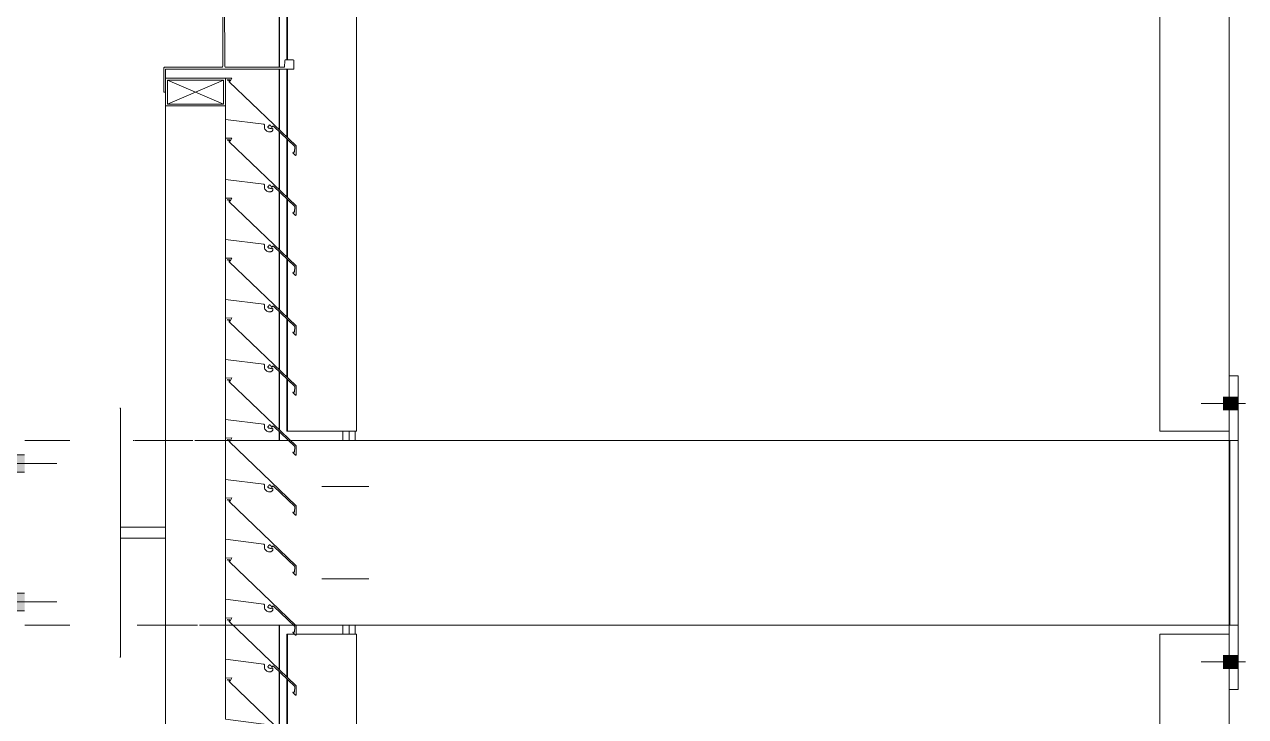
# Model space of a CAD drawing. Header units: millimetres. Extents: x -220592 to 404889, y -217665 to 38245.
# Drawn here: x 36600 to 37923, y -36871 to -36121 of the extents above; entities that cross this region are included whole.
import ezdxf

# ---------------------------------------------------------------- set-up
doc = ezdxf.new("R2010")
doc.units = ezdxf.units.MM
doc.linetypes.add('XKITLINE00', pattern=[0])
doc.linetypes.add('XKITLINE02', pattern=[4, 2, -2])
doc.layers.get('Defpoints').update_dxf_attribs({"color": 255})
doc.layers.add('000 - 0_HIDE_OBJ_FRAMING_DEF_SUB_1', color=1, linetype='Continuous')
doc.layers.add('Bolt', color=7, linetype='Continuous', lineweight=0)
doc.layers.add('Part', color=2, linetype='Continuous', lineweight=0)

# ---------------------------------------------------------------- blocks, each defined once
blk = doc.blocks.new('*A14399')
at = {"layer": 'Part', "linetype": 'XKITLINE00', "lineweight": 0}
for p, q in [((-81.668236, 149.806123), (-81.668243, 149.360453)), ((-81.60055, 149.808745), (-81.668236, 149.806123)), ((-81.648356, 149.784428), (-81.64632, 149.791001)), ((-81.63134, 149.787332), (-81.648356, 149.784428)), ((-81.64632, 149.791001), (-81.621337, 149.787861)), ((-81.628443, 149.768789), (-81.63134, 149.787332)), ((-81.621337, 149.787861), (-81.621208, 149.77567)), ((-81.616085, 149.775258), (-81.60055, 149.808745)), ((-80.903321, 149.072543), (-81.628443, 149.768789)), ((-81.621208, 149.77567), (-81.616085, 149.775258)), ((-81.668243, 149.360453), (-81.254237, 149.307423)), ((-81.254237, 149.307423), (-81.249162, 149.305233)), ((-81.249162, 149.305233), (-81.246025, 149.300681)), ((-81.245786, 149.295159), (-81.247272, 149.285025)), ((-81.247272, 149.285025), (-81.246897, 149.274789)), ((-81.246897, 149.274789), (-81.244674, 149.26479)), ((-81.246025, 149.300681), (-81.245786, 149.295159)), ((-81.244674, 149.26479), (-81.240676, 149.25536)), ((-81.209279, 149.283625), (-81.201573, 149.284731)), ((-81.20871, 149.277141), (-81.209279, 149.283625)), ((-81.205908, 149.271267), (-81.20871, 149.277141)), ((-81.201226, 149.266745), (-81.205908, 149.271267)), ((-81.202743, 149.291791), (-81.195578, 149.292735)), ((-81.201573, 149.284731), (-81.202743, 149.291791)), ((-81.195258, 149.264147), (-81.201226, 149.266745)), ((-81.195578, 149.292735), (-81.193256, 149.300125)), ((-81.188758, 149.263803), (-81.195258, 149.264147)), ((-81.193256, 149.300125), (-81.186584, 149.299703)), ((-81.18284, 149.264708), (-81.188758, 149.263803)), ((-81.186584, 149.299703), (-81.180508, 149.296913)), ((-81.178029, 149.262301), (-81.18284, 149.264708)), ((-81.180508, 149.296913), (-81.175841, 149.292126)), ((-81.175999, 149.25732), (-81.178029, 149.262301)), ((-81.173057, 149.262792), (-81.175999, 149.25732)), ((-81.175841, 149.292126), (-81.172727, 149.284553)), ((-81.1679, 149.26601), (-81.173057, 149.262792)), ((-81.172727, 149.284553), (-81.168544, 149.280396)), ((-81.168544, 149.280396), (-81.16265, 149.28019)), ((-81.161823, 149.265998), (-81.1679, 149.26601)), ((-81.16265, 149.28019), (-81.158186, 149.284044)), ((-81.156679, 149.262761), (-81.161823, 149.265998)), ((-81.158186, 149.284044), (-81.154531, 149.288671)), ((-81.154039, 149.257287), (-81.156679, 149.262761)), ((-81.154535, 149.249517), (-81.154039, 149.257287)), ((-81.154531, 149.288671), (-81.149372, 149.287579)), ((-81.149372, 149.287579), (-80.918356, 149.066176)), ((-81.240676, 149.25536), (-81.235036, 149.24681)), ((-81.235036, 149.24681), (-81.22794, 149.239423)), ((-81.22794, 149.239423), (-81.219624, 149.233445)), ((-81.219624, 149.233445), (-81.210361, 149.229072)), ((-81.210361, 149.229072), (-81.20046, 149.226449)), ((-81.20046, 149.226449), (-81.190247, 149.225664)), ((-81.190247, 149.225664), (-81.183448, 149.225762)), ((-81.183448, 149.225762), (-81.17772, 149.226398)), ((-81.17772, 149.226398), (-81.172219, 149.228117)), ((-81.172219, 149.228117), (-81.167149, 149.230857)), ((-81.167149, 149.230857), (-81.162695, 149.234515)), ((-81.162695, 149.234515), (-81.159024, 149.238958)), ((-81.159024, 149.238958), (-81.15627, 149.244021)), ((-81.15627, 149.244021), (-81.154535, 149.249517)), ((-80.936119, 149.004733), (-80.937204, 148.999812)), ((-80.937204, 148.999812), (-80.908555, 148.970923)), ((-80.918699, 149.00483), (-80.936119, 149.004733)), ((-80.918356, 149.066176), (-80.918699, 149.00483)), ((-80.903874, 148.973392), (-80.903321, 149.072543)), ((-80.908555, 148.970923), (-80.903874, 148.973392))]:
    blk.add_line(p, q, dxfattribs=at)
blk = doc.blocks.new('*A14401')
at = {"layer": 'Part', "linetype": 'XKITLINE00', "lineweight": 0}
for p, q in [((-82.318045, 139.556249), (-82.318045, 152.756135)), ((-81.668045, 152.406131), (-81.668045, 152.610427)), ((-81.668045, 151.756131), (-81.668045, 151.960427)), ((-81.668045, 151.106131), (-81.668045, 151.310427)), ((-81.668045, 150.456131), (-81.668045, 150.660427)), ((-81.668045, 149.806131), (-81.668045, 150.010427)), ((-81.668045, 149.156131), (-81.668045, 149.360427)), ((-81.668045, 148.506131), (-81.668045, 148.710427)), ((-81.668045, 147.856131), (-81.668045, 148.060427)), ((-81.668045, 147.206131), (-81.668045, 147.410427)), ((-81.668045, 146.556131), (-81.668045, 146.760427))]:
    blk.add_line(p, q, dxfattribs=at)
blk = doc.blocks.new('*A14402')
at = {"layer": 'Part', "linetype": 'XKITLINE00', "lineweight": 0}
for p, q in [((-80.247799, 149.232111), (-80.247799, 162.032111)), ((-81.087973, 153.176245), (-81.087973, 154.136174)), ((-81.081868, 153.176246), (-81.081868, 154.136182)), ((-81.002505, 153.256123), (-81.002505, 154.056848)), ((-80.9964, 153.256069), (-80.9964, 154.056794)), ((-81.087973, 152.499842), (-81.087973, 153.156245)), ((-81.081868, 152.49398), (-81.081868, 153.156246)), ((-81.002505, 152.417777), (-81.002505, 153.15626)), ((-80.9964, 152.411916), (-80.9964, 153.156261)), ((-81.087973, 151.849842), (-81.087973, 152.478735)), ((-81.081868, 151.84398), (-81.081868, 152.472884)), ((-81.002505, 151.767777), (-81.002505, 152.396823)), ((-80.9964, 151.761916), (-80.9964, 152.390973)), ((-81.087973, 151.199842), (-81.087973, 151.828735)), ((-81.081868, 151.19398), (-81.081868, 151.822884)), ((-81.002505, 151.117777), (-81.002505, 151.746823)), ((-80.9964, 151.111916), (-80.9964, 151.740973)), ((-81.087973, 150.549842), (-81.087973, 151.178735)), ((-81.081868, 150.54398), (-81.081868, 151.172884)), ((-81.002505, 150.467777), (-81.002505, 151.096823)), ((-80.9964, 150.461916), (-80.9964, 151.090973)), ((-81.087973, 149.899842), (-81.087973, 150.528735)), ((-81.081868, 149.89398), (-81.081868, 150.522884)), ((-81.002505, 149.817777), (-81.002505, 150.446823)), ((-80.9964, 149.811916), (-80.9964, 150.440973)), ((-81.087973, 149.249842), (-81.087973, 149.878735)), ((-81.081868, 149.24398), (-81.081868, 149.872884)), ((-81.002505, 149.232111), (-81.002505, 149.796823)), ((-80.9964, 149.232111), (-80.9964, 149.790973)), ((-81.087973, 149.132111), (-81.087973, 149.228735)), ((-81.081868, 149.132111), (-81.081868, 149.222884)), ((-81.002505, 149.232111), (-80.9964, 149.232111)), ((-80.9964, 149.232111), (-80.247799, 149.232111)), ((-80.398146, 149.132111), (-80.398146, 149.232111)), ((-80.32794, 149.132111), (-80.32794, 149.232111)), ((-80.263061, 149.132111), (-80.263061, 149.232111))]:
    blk.add_line(p, q, dxfattribs=at)
blk = doc.blocks.new('*A14403')
at = {"layer": 'Part', "linetype": 'XKITLINE00', "lineweight": 0}
for p, q in [((-82.807633, 149.482071), (-82.813213, 149.482071)), ((-82.807633, 146.782071), (-82.807633, 149.482071)), ((-82.813213, 146.782071), (-82.807633, 146.782071))]:
    blk.add_line(p, q, dxfattribs=at)
blk = doc.blocks.new('*A14467')
at = {"layer": 'Part', "linetype": 'XKITLINE00', "lineweight": 0}
for p, q in [((-81.668236, 146.556123), (-81.668243, 146.110453)), ((-81.60055, 146.558745), (-81.668236, 146.556123)), ((-81.648356, 146.534428), (-81.64632, 146.541001)), ((-81.63134, 146.537332), (-81.648356, 146.534428)), ((-81.64632, 146.541001), (-81.621337, 146.537861)), ((-81.628443, 146.518789), (-81.63134, 146.537332)), ((-80.903321, 145.822543), (-81.628443, 146.518789)), ((-81.621337, 146.537861), (-81.621208, 146.52567)), ((-81.621208, 146.52567), (-81.616085, 146.525258)), ((-81.616085, 146.525258), (-81.60055, 146.558745)), ((-81.668243, 146.110453), (-81.254237, 146.057423)), ((-81.254237, 146.057423), (-81.249162, 146.055233)), ((-81.249162, 146.055233), (-81.246025, 146.050681)), ((-81.245786, 146.045159), (-81.247272, 146.035025)), ((-81.247272, 146.035025), (-81.246897, 146.024789)), ((-81.246897, 146.024789), (-81.244674, 146.01479)), ((-81.246025, 146.050681), (-81.245786, 146.045159)), ((-81.244674, 146.01479), (-81.240676, 146.00536)), ((-81.240676, 146.00536), (-81.235036, 145.99681)), ((-81.235036, 145.99681), (-81.22794, 145.989423)), ((-81.22794, 145.989423), (-81.219624, 145.983445)), ((-81.219624, 145.983445), (-81.210361, 145.979072)), ((-81.210361, 145.979072), (-81.20046, 145.976449)), ((-81.209279, 146.033625), (-81.201573, 146.034731)), ((-81.20871, 146.027141), (-81.209279, 146.033625)), ((-81.205908, 146.021267), (-81.20871, 146.027141)), ((-81.201226, 146.016745), (-81.205908, 146.021267)), ((-81.202743, 146.041791), (-81.195578, 146.042735)), ((-81.201573, 146.034731), (-81.202743, 146.041791)), ((-81.195258, 146.014147), (-81.201226, 146.016745)), ((-81.20046, 145.976449), (-81.190247, 145.975664)), ((-81.195578, 146.042735), (-81.193256, 146.050125)), ((-81.188758, 146.013803), (-81.195258, 146.014147)), ((-81.193256, 146.050125), (-81.186584, 146.049703)), ((-81.190247, 145.975664), (-81.183448, 145.975762)), ((-81.18284, 146.014708), (-81.188758, 146.013803)), ((-81.186584, 146.049703), (-81.180508, 146.046913)), ((-81.183448, 145.975762), (-81.17772, 145.976398)), ((-81.178029, 146.012301), (-81.18284, 146.014708)), ((-81.180508, 146.046913), (-81.175841, 146.042126)), ((-81.175999, 146.00732), (-81.178029, 146.012301)), ((-81.17772, 145.976398), (-81.172219, 145.978117)), ((-81.173057, 146.012792), (-81.175999, 146.00732)), ((-81.175841, 146.042126), (-81.172727, 146.034553)), ((-81.1679, 146.01601), (-81.173057, 146.012792)), ((-81.172727, 146.034553), (-81.168544, 146.030396)), ((-81.172219, 145.978117), (-81.167149, 145.980857)), ((-81.168544, 146.030396), (-81.16265, 146.03019)), ((-81.161823, 146.015998), (-81.1679, 146.01601)), ((-81.167149, 145.980857), (-81.162695, 145.984515)), ((-81.162695, 145.984515), (-81.159024, 145.988958)), ((-81.16265, 146.03019), (-81.158186, 146.034044)), ((-81.156679, 146.012761), (-81.161823, 146.015998)), ((-81.159024, 145.988958), (-81.15627, 145.994021)), ((-81.158186, 146.034044), (-81.154531, 146.038671)), ((-81.154039, 146.007287), (-81.156679, 146.012761)), ((-81.15627, 145.994021), (-81.154535, 145.999517)), ((-81.154535, 145.999517), (-81.154039, 146.007287)), ((-81.154531, 146.038671), (-81.149372, 146.037579)), ((-81.149372, 146.037579), (-80.918356, 145.816176)), ((-80.903874, 145.723392), (-80.903321, 145.822543)), ((-80.936119, 145.754733), (-80.937204, 145.749812)), ((-80.937204, 145.749812), (-80.908555, 145.720923)), ((-80.918699, 145.75483), (-80.936119, 145.754733)), ((-80.918356, 145.816176), (-80.918699, 145.75483)), ((-80.908555, 145.720923), (-80.903874, 145.723392))]:
    blk.add_line(p, q, dxfattribs=at)
blk = doc.blocks.new('*A14468')
at = {"layer": 'Part', "linetype": 'XKITLINE00', "lineweight": 0}
for p, q in [((-81.668236, 147.206123), (-81.668243, 146.760453)), ((-81.60055, 147.208745), (-81.668236, 147.206123)), ((-81.648356, 147.184428), (-81.64632, 147.191001)), ((-81.63134, 147.187332), (-81.648356, 147.184428)), ((-81.64632, 147.191001), (-81.621337, 147.187861)), ((-81.628443, 147.168789), (-81.63134, 147.187332)), ((-80.903321, 146.472543), (-81.628443, 147.168789)), ((-81.621337, 147.187861), (-81.621208, 147.17567)), ((-81.621208, 147.17567), (-81.616085, 147.175258)), ((-81.616085, 147.175258), (-81.60055, 147.208745)), ((-81.668243, 146.760453), (-81.254237, 146.707423)), ((-81.254237, 146.707423), (-81.249162, 146.705233)), ((-81.249162, 146.705233), (-81.246025, 146.700681)), ((-81.245786, 146.695159), (-81.247272, 146.685025)), ((-81.247272, 146.685025), (-81.246897, 146.674789)), ((-81.246897, 146.674789), (-81.244674, 146.66479)), ((-81.246025, 146.700681), (-81.245786, 146.695159)), ((-81.244674, 146.66479), (-81.240676, 146.65536)), ((-81.240676, 146.65536), (-81.235036, 146.64681)), ((-81.235036, 146.64681), (-81.22794, 146.639423)), ((-81.22794, 146.639423), (-81.219624, 146.633445)), ((-81.219624, 146.633445), (-81.210361, 146.629072)), ((-81.210361, 146.629072), (-81.20046, 146.626449)), ((-81.209279, 146.683625), (-81.201573, 146.684731)), ((-81.20871, 146.677141), (-81.209279, 146.683625)), ((-81.205908, 146.671267), (-81.20871, 146.677141)), ((-81.201226, 146.666745), (-81.205908, 146.671267)), ((-81.202743, 146.691791), (-81.195578, 146.692735)), ((-81.201573, 146.684731), (-81.202743, 146.691791)), ((-81.195258, 146.664147), (-81.201226, 146.666745)), ((-81.20046, 146.626449), (-81.190247, 146.625664)), ((-81.195578, 146.692735), (-81.193256, 146.700125)), ((-81.188758, 146.663803), (-81.195258, 146.664147)), ((-81.193256, 146.700125), (-81.186584, 146.699703)), ((-81.190247, 146.625664), (-81.183448, 146.625762)), ((-81.18284, 146.664708), (-81.188758, 146.663803)), ((-81.186584, 146.699703), (-81.180508, 146.696913)), ((-81.183448, 146.625762), (-81.17772, 146.626398)), ((-81.178029, 146.662301), (-81.18284, 146.664708)), ((-81.180508, 146.696913), (-81.175841, 146.692126)), ((-81.175999, 146.65732), (-81.178029, 146.662301)), ((-81.17772, 146.626398), (-81.172219, 146.628117)), ((-81.173057, 146.662792), (-81.175999, 146.65732)), ((-81.175841, 146.692126), (-81.172727, 146.684553)), ((-81.1679, 146.66601), (-81.173057, 146.662792)), ((-81.172727, 146.684553), (-81.168544, 146.680396)), ((-81.172219, 146.628117), (-81.167149, 146.630857)), ((-81.168544, 146.680396), (-81.16265, 146.68019)), ((-81.161823, 146.665998), (-81.1679, 146.66601)), ((-81.167149, 146.630857), (-81.162695, 146.634515)), ((-81.162695, 146.634515), (-81.159024, 146.638958)), ((-81.16265, 146.68019), (-81.158186, 146.684044)), ((-81.156679, 146.662761), (-81.161823, 146.665998)), ((-81.159024, 146.638958), (-81.15627, 146.644021)), ((-81.158186, 146.684044), (-81.154531, 146.688671)), ((-81.154039, 146.657287), (-81.156679, 146.662761)), ((-81.15627, 146.644021), (-81.154535, 146.649517)), ((-81.154535, 146.649517), (-81.154039, 146.657287)), ((-81.154531, 146.688671), (-81.149372, 146.687579)), ((-81.149372, 146.687579), (-80.918356, 146.466176)), ((-80.936119, 146.404733), (-80.937204, 146.399812)), ((-80.937204, 146.399812), (-80.908555, 146.370923)), ((-80.918699, 146.40483), (-80.936119, 146.404733)), ((-80.918356, 146.466176), (-80.918699, 146.40483)), ((-80.908555, 146.370923), (-80.903874, 146.373392)), ((-80.903874, 146.373392), (-80.903321, 146.472543))]:
    blk.add_line(p, q, dxfattribs=at)
blk = doc.blocks.new('*A14469')
at = {"layer": 'Part', "linetype": 'XKITLINE00', "lineweight": 0}
for p, q in [((-81.668236, 147.856123), (-81.668243, 147.410453)), ((-81.60055, 147.858745), (-81.668236, 147.856123)), ((-81.648356, 147.834428), (-81.64632, 147.841001)), ((-81.63134, 147.837332), (-81.648356, 147.834428)), ((-81.64632, 147.841001), (-81.621337, 147.837861)), ((-81.628443, 147.818789), (-81.63134, 147.837332)), ((-80.903321, 147.122543), (-81.628443, 147.818789)), ((-81.621337, 147.837861), (-81.621208, 147.82567)), ((-81.621208, 147.82567), (-81.616085, 147.825258)), ((-81.616085, 147.825258), (-81.60055, 147.858745)), ((-81.668243, 147.410453), (-81.254237, 147.357423)), ((-81.254237, 147.357423), (-81.249162, 147.355233)), ((-81.249162, 147.355233), (-81.246025, 147.350681)), ((-81.245786, 147.345159), (-81.247272, 147.335025)), ((-81.247272, 147.335025), (-81.246897, 147.324789)), ((-81.246897, 147.324789), (-81.244674, 147.31479)), ((-81.246025, 147.350681), (-81.245786, 147.345159)), ((-81.244674, 147.31479), (-81.240676, 147.30536)), ((-81.240676, 147.30536), (-81.235036, 147.29681)), ((-81.235036, 147.29681), (-81.22794, 147.289423)), ((-81.22794, 147.289423), (-81.219624, 147.283445)), ((-81.219624, 147.283445), (-81.210361, 147.279072)), ((-81.210361, 147.279072), (-81.20046, 147.276449)), ((-81.209279, 147.333625), (-81.201573, 147.334731)), ((-81.20871, 147.327141), (-81.209279, 147.333625)), ((-81.205908, 147.321267), (-81.20871, 147.327141)), ((-81.201226, 147.316745), (-81.205908, 147.321267)), ((-81.202743, 147.341791), (-81.195578, 147.342735)), ((-81.201573, 147.334731), (-81.202743, 147.341791)), ((-81.195258, 147.314147), (-81.201226, 147.316745)), ((-81.20046, 147.276449), (-81.190247, 147.275664)), ((-81.195578, 147.342735), (-81.193256, 147.350125)), ((-81.188758, 147.313803), (-81.195258, 147.314147)), ((-81.193256, 147.350125), (-81.186584, 147.349703)), ((-81.190247, 147.275664), (-81.183448, 147.275762)), ((-81.18284, 147.314708), (-81.188758, 147.313803)), ((-81.186584, 147.349703), (-81.180508, 147.346913)), ((-81.183448, 147.275762), (-81.17772, 147.276398)), ((-81.178029, 147.312301), (-81.18284, 147.314708)), ((-81.180508, 147.346913), (-81.175841, 147.342126)), ((-81.175999, 147.30732), (-81.178029, 147.312301)), ((-81.17772, 147.276398), (-81.172219, 147.278117)), ((-81.173057, 147.312792), (-81.175999, 147.30732)), ((-81.175841, 147.342126), (-81.172727, 147.334553)), ((-81.1679, 147.31601), (-81.173057, 147.312792)), ((-81.172727, 147.334553), (-81.168544, 147.330396)), ((-81.172219, 147.278117), (-81.167149, 147.280857)), ((-81.168544, 147.330396), (-81.16265, 147.33019)), ((-81.161823, 147.315998), (-81.1679, 147.31601)), ((-81.167149, 147.280857), (-81.162695, 147.284515)), ((-81.162695, 147.284515), (-81.159024, 147.288958)), ((-81.16265, 147.33019), (-81.158186, 147.334044)), ((-81.156679, 147.312761), (-81.161823, 147.315998)), ((-81.159024, 147.288958), (-81.15627, 147.294021)), ((-81.158186, 147.334044), (-81.154531, 147.338671)), ((-81.154039, 147.307287), (-81.156679, 147.312761)), ((-81.15627, 147.294021), (-81.154535, 147.299517)), ((-81.154535, 147.299517), (-81.154039, 147.307287)), ((-81.154531, 147.338671), (-81.149372, 147.337579)), ((-81.149372, 147.337579), (-80.918356, 147.116176)), ((-80.936119, 147.054733), (-80.937204, 147.049812)), ((-80.937204, 147.049812), (-80.908555, 147.020923)), ((-80.918699, 147.05483), (-80.936119, 147.054733)), ((-80.918356, 147.116176), (-80.918699, 147.05483)), ((-80.908555, 147.020923), (-80.903874, 147.023392)), ((-80.903874, 147.023392), (-80.903321, 147.122543))]:
    blk.add_line(p, q, dxfattribs=at)
blk = doc.blocks.new('*A14470')
at = {"layer": 'Part', "linetype": 'XKITLINE00', "lineweight": 0}
for p, q in [((-81.668236, 148.506123), (-81.668243, 148.060453)), ((-81.60055, 148.508745), (-81.668236, 148.506123)), ((-81.648356, 148.484428), (-81.64632, 148.491001)), ((-81.63134, 148.487332), (-81.648356, 148.484428)), ((-81.64632, 148.491001), (-81.621337, 148.487861)), ((-81.628443, 148.468789), (-81.63134, 148.487332)), ((-80.903321, 147.772543), (-81.628443, 148.468789)), ((-81.621337, 148.487861), (-81.621208, 148.47567)), ((-81.621208, 148.47567), (-81.616085, 148.475258)), ((-81.616085, 148.475258), (-81.60055, 148.508745)), ((-81.668243, 148.060453), (-81.254237, 148.007423)), ((-81.254237, 148.007423), (-81.249162, 148.005233)), ((-81.249162, 148.005233), (-81.246025, 148.000681)), ((-81.245786, 147.995159), (-81.247272, 147.985025)), ((-81.247272, 147.985025), (-81.246897, 147.974789)), ((-81.246897, 147.974789), (-81.244674, 147.96479)), ((-81.246025, 148.000681), (-81.245786, 147.995159)), ((-81.244674, 147.96479), (-81.240676, 147.95536)), ((-81.240676, 147.95536), (-81.235036, 147.94681)), ((-81.235036, 147.94681), (-81.22794, 147.939423)), ((-81.22794, 147.939423), (-81.219624, 147.933445)), ((-81.209279, 147.983625), (-81.201573, 147.984731)), ((-81.20871, 147.977141), (-81.209279, 147.983625)), ((-81.205908, 147.971267), (-81.20871, 147.977141)), ((-81.201226, 147.966745), (-81.205908, 147.971267)), ((-81.202743, 147.991791), (-81.195578, 147.992735)), ((-81.201573, 147.984731), (-81.202743, 147.991791)), ((-81.195258, 147.964147), (-81.201226, 147.966745)), ((-81.195578, 147.992735), (-81.193256, 148.000125)), ((-81.188758, 147.963803), (-81.195258, 147.964147)), ((-81.193256, 148.000125), (-81.186584, 147.999703)), ((-81.18284, 147.964708), (-81.188758, 147.963803)), ((-81.186584, 147.999703), (-81.180508, 147.996913)), ((-81.178029, 147.962301), (-81.18284, 147.964708)), ((-81.180508, 147.996913), (-81.175841, 147.992126)), ((-81.175999, 147.95732), (-81.178029, 147.962301)), ((-81.173057, 147.962792), (-81.175999, 147.95732)), ((-81.175841, 147.992126), (-81.172727, 147.984553)), ((-81.1679, 147.96601), (-81.173057, 147.962792)), ((-81.172727, 147.984553), (-81.168544, 147.980396)), ((-81.168544, 147.980396), (-81.16265, 147.98019)), ((-81.161823, 147.965998), (-81.1679, 147.96601)), ((-81.167149, 147.930857), (-81.162695, 147.934515)), ((-81.162695, 147.934515), (-81.159024, 147.938958)), ((-81.16265, 147.98019), (-81.158186, 147.984044)), ((-81.156679, 147.962761), (-81.161823, 147.965998)), ((-81.159024, 147.938958), (-81.15627, 147.944021)), ((-81.158186, 147.984044), (-81.154531, 147.988671)), ((-81.154039, 147.957287), (-81.156679, 147.962761)), ((-81.15627, 147.944021), (-81.154535, 147.949517)), ((-81.154535, 147.949517), (-81.154039, 147.957287)), ((-81.154531, 147.988671), (-81.149372, 147.987579)), ((-81.149372, 147.987579), (-80.918356, 147.766176)), ((-81.219624, 147.933445), (-81.210361, 147.929072)), ((-81.210361, 147.929072), (-81.20046, 147.926449)), ((-81.20046, 147.926449), (-81.190247, 147.925664)), ((-81.190247, 147.925664), (-81.183448, 147.925762)), ((-81.183448, 147.925762), (-81.17772, 147.926398)), ((-81.17772, 147.926398), (-81.172219, 147.928117)), ((-81.172219, 147.928117), (-81.167149, 147.930857)), ((-80.936119, 147.704733), (-80.937204, 147.699812)), ((-80.937204, 147.699812), (-80.908555, 147.670923)), ((-80.918699, 147.70483), (-80.936119, 147.704733)), ((-80.918356, 147.766176), (-80.918699, 147.70483)), ((-80.908555, 147.670923), (-80.903874, 147.673392)), ((-80.903874, 147.673392), (-80.903321, 147.772543))]:
    blk.add_line(p, q, dxfattribs=at)
blk = doc.blocks.new('*A14471')
at = {"layer": 'Part', "linetype": 'XKITLINE00', "lineweight": 0}
for p, q in [((-81.668236, 149.156123), (-81.668243, 148.710453)), ((-81.60055, 149.158745), (-81.668236, 149.156123)), ((-81.648356, 149.134428), (-81.64632, 149.141001)), ((-81.63134, 149.137332), (-81.648356, 149.134428)), ((-81.64632, 149.141001), (-81.621337, 149.137861)), ((-81.628443, 149.118789), (-81.63134, 149.137332)), ((-81.621337, 149.137861), (-81.621208, 149.12567)), ((-81.621208, 149.12567), (-81.616085, 149.125258)), ((-81.616085, 149.125258), (-81.60055, 149.158745)), ((-80.903321, 148.422543), (-81.628443, 149.118789)), ((-81.668243, 148.710453), (-81.254237, 148.657423)), ((-81.254237, 148.657423), (-81.249162, 148.655233)), ((-81.249162, 148.655233), (-81.246025, 148.650681)), ((-81.245786, 148.645159), (-81.247272, 148.635025)), ((-81.247272, 148.635025), (-81.246897, 148.624789)), ((-81.246897, 148.624789), (-81.244674, 148.61479)), ((-81.246025, 148.650681), (-81.245786, 148.645159)), ((-81.244674, 148.61479), (-81.240676, 148.60536)), ((-81.240676, 148.60536), (-81.235036, 148.59681)), ((-81.235036, 148.59681), (-81.22794, 148.589423)), ((-81.209279, 148.633625), (-81.201573, 148.634731)), ((-81.20871, 148.627141), (-81.209279, 148.633625)), ((-81.205908, 148.621267), (-81.20871, 148.627141)), ((-81.201226, 148.616745), (-81.205908, 148.621267)), ((-81.202743, 148.641791), (-81.195578, 148.642735)), ((-81.201573, 148.634731), (-81.202743, 148.641791)), ((-81.195258, 148.614147), (-81.201226, 148.616745)), ((-81.195578, 148.642735), (-81.193256, 148.650125)), ((-81.188758, 148.613803), (-81.195258, 148.614147)), ((-81.193256, 148.650125), (-81.186584, 148.649703)), ((-81.18284, 148.614708), (-81.188758, 148.613803)), ((-81.186584, 148.649703), (-81.180508, 148.646913)), ((-81.178029, 148.612301), (-81.18284, 148.614708)), ((-81.180508, 148.646913), (-81.175841, 148.642126)), ((-81.175999, 148.60732), (-81.178029, 148.612301)), ((-81.173057, 148.612792), (-81.175999, 148.60732)), ((-81.175841, 148.642126), (-81.172727, 148.634553)), ((-81.1679, 148.61601), (-81.173057, 148.612792)), ((-81.172727, 148.634553), (-81.168544, 148.630396)), ((-81.168544, 148.630396), (-81.16265, 148.63019)), ((-81.161823, 148.615998), (-81.1679, 148.61601)), ((-81.16265, 148.63019), (-81.158186, 148.634044)), ((-81.156679, 148.612761), (-81.161823, 148.615998)), ((-81.158186, 148.634044), (-81.154531, 148.638671)), ((-81.154039, 148.607287), (-81.156679, 148.612761)), ((-81.15627, 148.594021), (-81.154535, 148.599517)), ((-81.154535, 148.599517), (-81.154039, 148.607287)), ((-81.154531, 148.638671), (-81.149372, 148.637579)), ((-81.149372, 148.637579), (-80.918356, 148.416176)), ((-81.22794, 148.589423), (-81.219624, 148.583445)), ((-81.219624, 148.583445), (-81.210361, 148.579072)), ((-81.210361, 148.579072), (-81.20046, 148.576449)), ((-81.20046, 148.576449), (-81.190247, 148.575664)), ((-81.190247, 148.575664), (-81.183448, 148.575762)), ((-81.183448, 148.575762), (-81.17772, 148.576398)), ((-81.17772, 148.576398), (-81.172219, 148.578117)), ((-81.172219, 148.578117), (-81.167149, 148.580857)), ((-81.167149, 148.580857), (-81.162695, 148.584515)), ((-81.162695, 148.584515), (-81.159024, 148.588958)), ((-81.159024, 148.588958), (-81.15627, 148.594021)), ((-80.936119, 148.354733), (-80.937204, 148.349812)), ((-80.937204, 148.349812), (-80.908555, 148.320923)), ((-80.918699, 148.35483), (-80.936119, 148.354733)), ((-80.918356, 148.416176), (-80.918699, 148.35483)), ((-80.903874, 148.323392), (-80.903321, 148.422543)), ((-80.908555, 148.320923), (-80.903874, 148.323392))]:
    blk.add_line(p, q, dxfattribs=at)
blk = doc.blocks.new('*A14507')
at = {"layer": 'Part', "linetype": 'XKITLINE00', "lineweight": 0}
for p, q in [((-81.087973, 146.649842), (-81.087973, 147.132111)), ((-81.081868, 146.64398), (-81.081868, 147.132111)), ((-81.002505, 146.567777), (-81.002505, 147.032111)), ((-80.9964, 147.032111), (-81.002505, 147.032111)), ((-80.9964, 146.561916), (-80.9964, 147.032111)), ((-80.9964, 147.032111), (-80.91965, 147.032111)), ((-80.903826, 147.032111), (-80.247799, 147.032111)), ((-80.398146, 147.032111), (-80.398146, 147.132111)), ((-80.32794, 147.032111), (-80.32794, 147.132111)), ((-80.263061, 147.032111), (-80.263061, 147.132111)), ((-80.247799, 134.232111), (-80.247799, 147.032111)), ((-81.087973, 145.999842), (-81.087973, 146.628735)), ((-81.081868, 145.99398), (-81.081868, 146.622884)), ((-81.002505, 145.917777), (-81.002505, 146.546823)), ((-80.9964, 145.911916), (-80.9964, 146.540973))]:
    blk.add_line(p, q, dxfattribs=at)
blk = doc.blocks.new('*A14509')
at = {"layer": 'Bolt', "linetype": 'XKITLINE02', "lineweight": 0}
for p, q in [((-80.146082, 148.632111), (-80.624399, 148.632111)), ((-80.115732, 148.632111), (-80.594049, 148.632111))]:
    blk.add_line(p, q, dxfattribs=at)
blk = doc.blocks.new('*A14510')
at = {"layer": 'Bolt', "linetype": 'XKITLINE02', "lineweight": 0}
for p, q in [((-80.146082, 147.632098), (-80.624399, 147.632098)), ((-80.115732, 147.632098), (-80.594049, 147.632098))]:
    blk.add_line(p, q, dxfattribs=at)
blk = doc.blocks.new('*A14511')
at = {"layer": 'Part', "linetype": 'XKITLINE00', "lineweight": 0}
for p, q in [((-82.807633, 148.192111), (-82.318045, 148.192111)), ((-82.807633, 148.072111), (-82.318045, 148.072111))]:
    blk.add_line(p, q, dxfattribs=at)
blk = doc.blocks.new('*A14586')
at = {"layer": 'Part', "linetype": 'XKITLINE00', "lineweight": 0}
for p, q in [((-81.668236, 150.456123), (-81.668243, 150.010453)), ((-81.60055, 150.458745), (-81.668236, 150.456123)), ((-81.616085, 150.425258), (-81.60055, 150.458745)), ((-81.648356, 150.434428), (-81.64632, 150.441001)), ((-81.63134, 150.437332), (-81.648356, 150.434428)), ((-81.64632, 150.441001), (-81.621337, 150.437861)), ((-81.628443, 150.418789), (-81.63134, 150.437332)), ((-80.903321, 149.722543), (-81.628443, 150.418789)), ((-81.621337, 150.437861), (-81.621208, 150.42567)), ((-81.621208, 150.42567), (-81.616085, 150.425258)), ((-81.668243, 150.010453), (-81.254237, 149.957423)), ((-81.254237, 149.957423), (-81.249162, 149.955233)), ((-81.249162, 149.955233), (-81.246025, 149.950681)), ((-81.245786, 149.945159), (-81.247272, 149.935025)), ((-81.247272, 149.935025), (-81.246897, 149.924789)), ((-81.246897, 149.924789), (-81.244674, 149.91479)), ((-81.246025, 149.950681), (-81.245786, 149.945159)), ((-81.209279, 149.933625), (-81.201573, 149.934731)), ((-81.20871, 149.927141), (-81.209279, 149.933625)), ((-81.205908, 149.921267), (-81.20871, 149.927141)), ((-81.201226, 149.916745), (-81.205908, 149.921267)), ((-81.202743, 149.941791), (-81.195578, 149.942735)), ((-81.201573, 149.934731), (-81.202743, 149.941791)), ((-81.195578, 149.942735), (-81.193256, 149.950125)), ((-81.193256, 149.950125), (-81.186584, 149.949703)), ((-81.186584, 149.949703), (-81.180508, 149.946913)), ((-81.180508, 149.946913), (-81.175841, 149.942126)), ((-81.175841, 149.942126), (-81.172727, 149.934553)), ((-81.172727, 149.934553), (-81.168544, 149.930396)), ((-81.168544, 149.930396), (-81.16265, 149.93019)), ((-81.16265, 149.93019), (-81.158186, 149.934044)), ((-81.158186, 149.934044), (-81.154531, 149.938671)), ((-81.154531, 149.938671), (-81.149372, 149.937579)), ((-81.149372, 149.937579), (-80.918356, 149.716176)), ((-81.244674, 149.91479), (-81.240676, 149.90536)), ((-81.240676, 149.90536), (-81.235036, 149.89681)), ((-81.235036, 149.89681), (-81.22794, 149.889423)), ((-81.22794, 149.889423), (-81.219624, 149.883445)), ((-81.219624, 149.883445), (-81.210361, 149.879072)), ((-81.210361, 149.879072), (-81.20046, 149.876449)), ((-81.195258, 149.914147), (-81.201226, 149.916745)), ((-81.20046, 149.876449), (-81.190247, 149.875664)), ((-81.188758, 149.913803), (-81.195258, 149.914147)), ((-81.190247, 149.875664), (-81.183448, 149.875762)), ((-81.18284, 149.914708), (-81.188758, 149.913803)), ((-81.183448, 149.875762), (-81.17772, 149.876398)), ((-81.178029, 149.912301), (-81.18284, 149.914708)), ((-81.175999, 149.90732), (-81.178029, 149.912301)), ((-81.17772, 149.876398), (-81.172219, 149.878117)), ((-81.173057, 149.912792), (-81.175999, 149.90732)), ((-81.1679, 149.91601), (-81.173057, 149.912792)), ((-81.172219, 149.878117), (-81.167149, 149.880857)), ((-81.161823, 149.915998), (-81.1679, 149.91601)), ((-81.167149, 149.880857), (-81.162695, 149.884515)), ((-81.162695, 149.884515), (-81.159024, 149.888958)), ((-81.156679, 149.912761), (-81.161823, 149.915998)), ((-81.159024, 149.888958), (-81.15627, 149.894021)), ((-81.154039, 149.907287), (-81.156679, 149.912761)), ((-81.15627, 149.894021), (-81.154535, 149.899517)), ((-81.154535, 149.899517), (-81.154039, 149.907287)), ((-80.936119, 149.654733), (-80.937204, 149.649812)), ((-80.918699, 149.65483), (-80.936119, 149.654733)), ((-80.918356, 149.716176), (-80.918699, 149.65483)), ((-80.903874, 149.623392), (-80.903321, 149.722543)), ((-80.937204, 149.649812), (-80.908555, 149.620923)), ((-80.908555, 149.620923), (-80.903874, 149.623392))]:
    blk.add_line(p, q, dxfattribs=at)
blk = doc.blocks.new('*A14587')
at = {"layer": 'Part', "linetype": 'XKITLINE00', "lineweight": 0}
for p, q in [((-81.668236, 151.106123), (-81.668243, 150.660453)), ((-81.60055, 151.108745), (-81.668236, 151.106123)), ((-81.648356, 151.084428), (-81.64632, 151.091001)), ((-81.63134, 151.087332), (-81.648356, 151.084428)), ((-81.64632, 151.091001), (-81.621337, 151.087861)), ((-81.628443, 151.068789), (-81.63134, 151.087332)), ((-80.903321, 150.372543), (-81.628443, 151.068789)), ((-81.621337, 151.087861), (-81.621208, 151.07567)), ((-81.621208, 151.07567), (-81.616085, 151.075258)), ((-81.616085, 151.075258), (-81.60055, 151.108745)), ((-81.668243, 150.660453), (-81.254237, 150.607423)), ((-81.254237, 150.607423), (-81.249162, 150.605233)), ((-81.249162, 150.605233), (-81.246025, 150.600681)), ((-81.245786, 150.595159), (-81.247272, 150.585025)), ((-81.247272, 150.585025), (-81.246897, 150.574789)), ((-81.246025, 150.600681), (-81.245786, 150.595159)), ((-81.209279, 150.583625), (-81.201573, 150.584731)), ((-81.20871, 150.577141), (-81.209279, 150.583625)), ((-81.202743, 150.591791), (-81.195578, 150.592735)), ((-81.201573, 150.584731), (-81.202743, 150.591791)), ((-81.195578, 150.592735), (-81.193256, 150.600125)), ((-81.193256, 150.600125), (-81.186584, 150.599703)), ((-81.186584, 150.599703), (-81.180508, 150.596913)), ((-81.180508, 150.596913), (-81.175841, 150.592126)), ((-81.175841, 150.592126), (-81.172727, 150.584553)), ((-81.172727, 150.584553), (-81.168544, 150.580396)), ((-81.168544, 150.580396), (-81.16265, 150.58019)), ((-81.16265, 150.58019), (-81.158186, 150.584044)), ((-81.158186, 150.584044), (-81.154531, 150.588671)), ((-81.154531, 150.588671), (-81.149372, 150.587579)), ((-81.149372, 150.587579), (-80.918356, 150.366176)), ((-81.246897, 150.574789), (-81.244674, 150.56479)), ((-81.244674, 150.56479), (-81.240676, 150.55536)), ((-81.240676, 150.55536), (-81.235036, 150.54681)), ((-81.235036, 150.54681), (-81.22794, 150.539423)), ((-81.22794, 150.539423), (-81.219624, 150.533445)), ((-81.219624, 150.533445), (-81.210361, 150.529072)), ((-81.210361, 150.529072), (-81.20046, 150.526449)), ((-81.205908, 150.571267), (-81.20871, 150.577141)), ((-81.201226, 150.566745), (-81.205908, 150.571267)), ((-81.195258, 150.564147), (-81.201226, 150.566745)), ((-81.20046, 150.526449), (-81.190247, 150.525664)), ((-81.188758, 150.563803), (-81.195258, 150.564147)), ((-81.190247, 150.525664), (-81.183448, 150.525762)), ((-81.18284, 150.564708), (-81.188758, 150.563803)), ((-81.183448, 150.525762), (-81.17772, 150.526398)), ((-81.178029, 150.562301), (-81.18284, 150.564708)), ((-81.175999, 150.55732), (-81.178029, 150.562301)), ((-81.17772, 150.526398), (-81.172219, 150.528117)), ((-81.173057, 150.562792), (-81.175999, 150.55732)), ((-81.1679, 150.56601), (-81.173057, 150.562792)), ((-81.172219, 150.528117), (-81.167149, 150.530857)), ((-81.161823, 150.565998), (-81.1679, 150.56601)), ((-81.167149, 150.530857), (-81.162695, 150.534515)), ((-81.162695, 150.534515), (-81.159024, 150.538958)), ((-81.156679, 150.562761), (-81.161823, 150.565998)), ((-81.159024, 150.538958), (-81.15627, 150.544021)), ((-81.154039, 150.557287), (-81.156679, 150.562761)), ((-81.15627, 150.544021), (-81.154535, 150.549517)), ((-81.154535, 150.549517), (-81.154039, 150.557287)), ((-80.918356, 150.366176), (-80.918699, 150.30483)), ((-80.903874, 150.273392), (-80.903321, 150.372543)), ((-80.936119, 150.304733), (-80.937204, 150.299812)), ((-80.937204, 150.299812), (-80.908555, 150.270923)), ((-80.918699, 150.30483), (-80.936119, 150.304733)), ((-80.908555, 150.270923), (-80.903874, 150.273392))]:
    blk.add_line(p, q, dxfattribs=at)
blk = doc.blocks.new('*A14588')
at = {"layer": 'Part', "linetype": 'XKITLINE00', "lineweight": 0}
for p, q in [((-81.668236, 151.756123), (-81.668243, 151.310453)), ((-81.60055, 151.758745), (-81.668236, 151.756123)), ((-81.648356, 151.734428), (-81.64632, 151.741001)), ((-81.63134, 151.737332), (-81.648356, 151.734428)), ((-81.64632, 151.741001), (-81.621337, 151.737861)), ((-81.628443, 151.718789), (-81.63134, 151.737332)), ((-80.903321, 151.022543), (-81.628443, 151.718789)), ((-81.621337, 151.737861), (-81.621208, 151.72567)), ((-81.621208, 151.72567), (-81.616085, 151.725258)), ((-81.616085, 151.725258), (-81.60055, 151.758745)), ((-81.668243, 151.310453), (-81.254237, 151.257423)), ((-81.254237, 151.257423), (-81.249162, 151.255233)), ((-81.249162, 151.255233), (-81.246025, 151.250681)), ((-81.245786, 151.245159), (-81.247272, 151.235025)), ((-81.246025, 151.250681), (-81.245786, 151.245159)), ((-81.202743, 151.241791), (-81.195578, 151.242735)), ((-81.201573, 151.234731), (-81.202743, 151.241791)), ((-81.195578, 151.242735), (-81.193256, 151.250125)), ((-81.193256, 151.250125), (-81.186584, 151.249703)), ((-81.186584, 151.249703), (-81.180508, 151.246913)), ((-81.180508, 151.246913), (-81.175841, 151.242126)), ((-81.175841, 151.242126), (-81.172727, 151.234553)), ((-81.247272, 151.235025), (-81.246897, 151.224789)), ((-81.246897, 151.224789), (-81.244674, 151.21479)), ((-81.244674, 151.21479), (-81.240676, 151.20536)), ((-81.240676, 151.20536), (-81.235036, 151.19681)), ((-81.235036, 151.19681), (-81.22794, 151.189423)), ((-81.22794, 151.189423), (-81.219624, 151.183445)), ((-81.219624, 151.183445), (-81.210361, 151.179072)), ((-81.210361, 151.179072), (-81.20046, 151.176449)), ((-81.209279, 151.233625), (-81.201573, 151.234731)), ((-81.20871, 151.227141), (-81.209279, 151.233625)), ((-81.205908, 151.221267), (-81.20871, 151.227141)), ((-81.201226, 151.216745), (-81.205908, 151.221267)), ((-81.195258, 151.214147), (-81.201226, 151.216745)), ((-81.20046, 151.176449), (-81.190247, 151.175664)), ((-81.188758, 151.213803), (-81.195258, 151.214147)), ((-81.190247, 151.175664), (-81.183448, 151.175762)), ((-81.18284, 151.214708), (-81.188758, 151.213803)), ((-81.183448, 151.175762), (-81.17772, 151.176398)), ((-81.178029, 151.212301), (-81.18284, 151.214708)), ((-81.175999, 151.20732), (-81.178029, 151.212301)), ((-81.17772, 151.176398), (-81.172219, 151.178117)), ((-81.173057, 151.212792), (-81.175999, 151.20732)), ((-81.1679, 151.21601), (-81.173057, 151.212792)), ((-81.172727, 151.234553), (-81.168544, 151.230396)), ((-81.172219, 151.178117), (-81.167149, 151.180857)), ((-81.168544, 151.230396), (-81.16265, 151.23019)), ((-81.161823, 151.215998), (-81.1679, 151.21601)), ((-81.167149, 151.180857), (-81.162695, 151.184515)), ((-81.162695, 151.184515), (-81.159024, 151.188958)), ((-81.16265, 151.23019), (-81.158186, 151.234044)), ((-81.156679, 151.212761), (-81.161823, 151.215998)), ((-81.159024, 151.188958), (-81.15627, 151.194021)), ((-81.158186, 151.234044), (-81.154531, 151.238671)), ((-81.154039, 151.207287), (-81.156679, 151.212761)), ((-81.15627, 151.194021), (-81.154535, 151.199517)), ((-81.154535, 151.199517), (-81.154039, 151.207287)), ((-81.154531, 151.238671), (-81.149372, 151.237579)), ((-81.149372, 151.237579), (-80.918356, 151.016176)), ((-80.918356, 151.016176), (-80.918699, 150.95483)), ((-80.903874, 150.923392), (-80.903321, 151.022543)), ((-80.936119, 150.954733), (-80.937204, 150.949812)), ((-80.937204, 150.949812), (-80.908555, 150.920923)), ((-80.918699, 150.95483), (-80.936119, 150.954733)), ((-80.908555, 150.920923), (-80.903874, 150.923392))]:
    blk.add_line(p, q, dxfattribs=at)
blk = doc.blocks.new('*A14589')
at = {"layer": 'Part', "linetype": 'XKITLINE00', "lineweight": 0}
for p, q in [((-81.668236, 152.406123), (-81.668243, 151.960453)), ((-81.60055, 152.408745), (-81.668236, 152.406123)), ((-81.648356, 152.384428), (-81.64632, 152.391001)), ((-81.63134, 152.387332), (-81.648356, 152.384428)), ((-81.64632, 152.391001), (-81.621337, 152.387861)), ((-81.628443, 152.368789), (-81.63134, 152.387332)), ((-80.903321, 151.672543), (-81.628443, 152.368789)), ((-81.621337, 152.387861), (-81.621208, 152.37567)), ((-81.621208, 152.37567), (-81.616085, 152.375258)), ((-81.616085, 152.375258), (-81.60055, 152.408745)), ((-81.668243, 151.960453), (-81.254237, 151.907423)), ((-81.254237, 151.907423), (-81.249162, 151.905233)), ((-81.249162, 151.905233), (-81.246025, 151.900681)), ((-81.245786, 151.895159), (-81.247272, 151.885025)), ((-81.247272, 151.885025), (-81.246897, 151.874789)), ((-81.246897, 151.874789), (-81.244674, 151.86479)), ((-81.246025, 151.900681), (-81.245786, 151.895159)), ((-81.244674, 151.86479), (-81.240676, 151.85536)), ((-81.240676, 151.85536), (-81.235036, 151.84681)), ((-81.235036, 151.84681), (-81.22794, 151.839423)), ((-81.22794, 151.839423), (-81.219624, 151.833445)), ((-81.219624, 151.833445), (-81.210361, 151.829072)), ((-81.210361, 151.829072), (-81.20046, 151.826449)), ((-81.209279, 151.883625), (-81.201573, 151.884731)), ((-81.20871, 151.877141), (-81.209279, 151.883625)), ((-81.205908, 151.871267), (-81.20871, 151.877141)), ((-81.201226, 151.866745), (-81.205908, 151.871267)), ((-81.202743, 151.891791), (-81.195578, 151.892735)), ((-81.201573, 151.884731), (-81.202743, 151.891791)), ((-81.195258, 151.864147), (-81.201226, 151.866745)), ((-81.20046, 151.826449), (-81.190247, 151.825664)), ((-81.195578, 151.892735), (-81.193256, 151.900125)), ((-81.188758, 151.863803), (-81.195258, 151.864147)), ((-81.193256, 151.900125), (-81.186584, 151.899703)), ((-81.190247, 151.825664), (-81.183448, 151.825762)), ((-81.18284, 151.864708), (-81.188758, 151.863803)), ((-81.186584, 151.899703), (-81.180508, 151.896913)), ((-81.183448, 151.825762), (-81.17772, 151.826398)), ((-81.178029, 151.862301), (-81.18284, 151.864708)), ((-81.180508, 151.896913), (-81.175841, 151.892126)), ((-81.175999, 151.85732), (-81.178029, 151.862301)), ((-81.17772, 151.826398), (-81.172219, 151.828117)), ((-81.173057, 151.862792), (-81.175999, 151.85732)), ((-81.175841, 151.892126), (-81.172727, 151.884553)), ((-81.1679, 151.86601), (-81.173057, 151.862792)), ((-81.172727, 151.884553), (-81.168544, 151.880396)), ((-81.172219, 151.828117), (-81.167149, 151.830857)), ((-81.168544, 151.880396), (-81.16265, 151.88019)), ((-81.161823, 151.865998), (-81.1679, 151.86601)), ((-81.167149, 151.830857), (-81.162695, 151.834515)), ((-81.162695, 151.834515), (-81.159024, 151.838958)), ((-81.16265, 151.88019), (-81.158186, 151.884044)), ((-81.156679, 151.862761), (-81.161823, 151.865998)), ((-81.159024, 151.838958), (-81.15627, 151.844021)), ((-81.158186, 151.884044), (-81.154531, 151.888671)), ((-81.154039, 151.857287), (-81.156679, 151.862761)), ((-81.15627, 151.844021), (-81.154535, 151.849517)), ((-81.154535, 151.849517), (-81.154039, 151.857287)), ((-81.154531, 151.888671), (-81.149372, 151.887579)), ((-81.149372, 151.887579), (-80.918356, 151.666176)), ((-80.918356, 151.666176), (-80.918699, 151.60483)), ((-80.903874, 151.573392), (-80.903321, 151.672543)), ((-80.936119, 151.604733), (-80.937204, 151.599812)), ((-80.937204, 151.599812), (-80.908555, 151.570923)), ((-80.918699, 151.60483), (-80.936119, 151.604733)), ((-80.908555, 151.570923), (-80.903874, 151.573392))]:
    blk.add_line(p, q, dxfattribs=at)
blk = doc.blocks.new('*A14590')
at = {"layer": 'Part', "linetype": 'XKITLINE00', "lineweight": 0}
for p, q in [((-81.668045, 153.056135), (-82.318045, 153.056135)), ((-82.318045, 153.056135), (-82.318045, 152.756135)), ((-82.298045, 152.776135), (-81.688045, 153.036135)), ((-82.298045, 153.036135), (-81.688045, 152.776135)), ((-82.298045, 152.776135), (-82.298045, 153.036135)), ((-82.298045, 153.036135), (-81.688045, 153.036135)), ((-81.688045, 153.036135), (-81.688045, 152.776135)), ((-81.668045, 152.756135), (-81.668045, 153.056135)), ((-82.318045, 152.756135), (-81.668045, 152.756135)), ((-81.688045, 152.776135), (-82.298045, 152.776135))]:
    blk.add_line(p, q, dxfattribs=at)
blk = doc.blocks.new('*A14591')
at = {"layer": 'Part', "linetype": 'XKITLINE00', "lineweight": 0}
for p, q in [((-81.668236, 153.056123), (-81.668243, 152.610453)), ((-81.60055, 153.058745), (-81.668236, 153.056123)), ((-81.648356, 153.034428), (-81.64632, 153.041001)), ((-81.63134, 153.037332), (-81.648356, 153.034428)), ((-81.64632, 153.041001), (-81.621337, 153.037861)), ((-81.628443, 153.018789), (-81.63134, 153.037332)), ((-80.903321, 152.322543), (-81.628443, 153.018789)), ((-81.621337, 153.037861), (-81.621208, 153.02567)), ((-81.621208, 153.02567), (-81.616085, 153.025258)), ((-81.616085, 153.025258), (-81.60055, 153.058745)), ((-81.668243, 152.610453), (-81.254237, 152.557423)), ((-81.254237, 152.557423), (-81.249162, 152.555233)), ((-81.249162, 152.555233), (-81.246025, 152.550681)), ((-81.245786, 152.545159), (-81.247272, 152.535025)), ((-81.247272, 152.535025), (-81.246897, 152.524789)), ((-81.246897, 152.524789), (-81.244674, 152.51479)), ((-81.246025, 152.550681), (-81.245786, 152.545159)), ((-81.244674, 152.51479), (-81.240676, 152.50536)), ((-81.240676, 152.50536), (-81.235036, 152.49681)), ((-81.235036, 152.49681), (-81.22794, 152.489423)), ((-81.22794, 152.489423), (-81.219624, 152.483445)), ((-81.219624, 152.483445), (-81.210361, 152.479072)), ((-81.210361, 152.479072), (-81.20046, 152.476449)), ((-81.209279, 152.533625), (-81.201573, 152.534731)), ((-81.20871, 152.527141), (-81.209279, 152.533625)), ((-81.205908, 152.521267), (-81.20871, 152.527141)), ((-81.201226, 152.516745), (-81.205908, 152.521267)), ((-81.202743, 152.541791), (-81.195578, 152.542735)), ((-81.201573, 152.534731), (-81.202743, 152.541791)), ((-81.195258, 152.514147), (-81.201226, 152.516745)), ((-81.20046, 152.476449), (-81.190247, 152.475664)), ((-81.195578, 152.542735), (-81.193256, 152.550125)), ((-81.188758, 152.513803), (-81.195258, 152.514147)), ((-81.193256, 152.550125), (-81.186584, 152.549703)), ((-81.190247, 152.475664), (-81.183448, 152.475762)), ((-81.18284, 152.514708), (-81.188758, 152.513803)), ((-81.186584, 152.549703), (-81.180508, 152.546913)), ((-81.183448, 152.475762), (-81.17772, 152.476398)), ((-81.178029, 152.512301), (-81.18284, 152.514708)), ((-81.180508, 152.546913), (-81.175841, 152.542126)), ((-81.175999, 152.50732), (-81.178029, 152.512301)), ((-81.17772, 152.476398), (-81.172219, 152.478117)), ((-81.173057, 152.512792), (-81.175999, 152.50732)), ((-81.175841, 152.542126), (-81.172727, 152.534553)), ((-81.1679, 152.51601), (-81.173057, 152.512792)), ((-81.172727, 152.534553), (-81.168544, 152.530396)), ((-81.172219, 152.478117), (-81.167149, 152.480857)), ((-81.168544, 152.530396), (-81.16265, 152.53019)), ((-81.161823, 152.515998), (-81.1679, 152.51601)), ((-81.167149, 152.480857), (-81.162695, 152.484515)), ((-81.162695, 152.484515), (-81.159024, 152.488958)), ((-81.16265, 152.53019), (-81.158186, 152.534044)), ((-81.156679, 152.512761), (-81.161823, 152.515998)), ((-81.159024, 152.488958), (-81.15627, 152.494021)), ((-81.158186, 152.534044), (-81.154531, 152.538671)), ((-81.154039, 152.507287), (-81.156679, 152.512761)), ((-81.15627, 152.494021), (-81.154535, 152.499517)), ((-81.154535, 152.499517), (-81.154039, 152.507287)), ((-81.154531, 152.538671), (-81.149372, 152.537579)), ((-81.149372, 152.537579), (-80.918356, 152.316176)), ((-80.918356, 152.316176), (-80.918699, 152.25483)), ((-80.903874, 152.223392), (-80.903321, 152.322543)), ((-80.936119, 152.254733), (-80.937204, 152.249812)), ((-80.937204, 152.249812), (-80.908555, 152.220923)), ((-80.918699, 152.25483), (-80.936119, 152.254733)), ((-80.908555, 152.220923), (-80.903874, 152.223392))]:
    blk.add_line(p, q, dxfattribs=at)
blk = doc.blocks.new('*A14596')
at = {"layer": 'Part', "linetype": 'XKITLINE00', "lineweight": 0}
for p, q in [((-82.317761, 154.40603), (-82.337761, 154.406027)), ((-82.337761, 154.406027), (-82.337716, 154.146027)), ((-82.317717, 154.15603), (-82.317761, 154.40603)), ((-80.927717, 154.156273), (-82.317717, 154.15603)), ((-80.928462, 154.062446), (-80.927717, 154.156273)), ((-82.337716, 154.146027), (-82.336029, 154.140471)), ((-82.336029, 154.140471), (-82.331541, 154.136789)), ((-82.331541, 154.136789), (-81.707714, 154.136137)), ((-81.707714, 154.136137), (-81.702158, 154.134452)), ((-81.702158, 154.134452), (-81.698474, 154.129965)), ((-81.698474, 154.129965), (-81.697712, 154.126138)), ((-81.697548, 153.186138), (-81.697712, 154.126138)), ((-81.677712, 154.126142), (-81.676028, 154.131698)), ((-81.676786, 153.182315), (-81.677712, 154.126142)), ((-81.676028, 154.131698), (-81.671541, 154.135382)), ((-81.671541, 154.135382), (-81.027714, 154.136255)), ((-81.027714, 154.136255), (-81.027702, 154.066255)), ((-81.027702, 154.066255), (-81.026015, 154.0607)), ((-81.026015, 154.0607), (-81.021527, 154.057018)), ((-81.021527, 154.057018), (-80.9377, 154.056271)), ((-80.9377, 154.056271), (-80.932145, 154.057957)), ((-80.932145, 154.057957), (-80.928462, 154.062446)), ((-81.026798, 153.250082), (-81.027546, 153.176255)), ((-81.023116, 153.254571), (-81.026798, 153.250082)), ((-81.01756, 153.256257), (-81.023116, 153.254571)), ((-80.933733, 153.25551), (-81.01756, 153.256257)), ((-80.929245, 153.251828), (-80.933733, 153.25551)), ((-80.927559, 153.246273), (-80.929245, 153.251828)), ((-80.927543, 153.156273), (-80.927559, 153.246273)), ((-82.336784, 153.169854), (-82.337499, 152.906027)), ((-82.333102, 153.174342), (-82.336784, 153.169854)), ((-82.327546, 153.176028), (-82.333102, 153.174342)), ((-81.70372, 153.176899), (-82.327546, 153.176028)), ((-82.317543, 153.15603), (-80.927543, 153.156273)), ((-82.317499, 152.90603), (-82.317543, 153.15603)), ((-81.699232, 153.180582), (-81.70372, 153.176899)), ((-81.697548, 153.186138), (-81.699232, 153.180582)), ((-81.673102, 153.177828), (-81.676786, 153.182315)), ((-81.667546, 153.176144), (-81.673102, 153.177828)), ((-81.027546, 153.176255), (-81.667546, 153.176144)), ((-82.337499, 152.906027), (-82.317499, 152.90603))]:
    blk.add_line(p, q, dxfattribs=at)
blk = doc.blocks.new('*A14410')
at = {"layer": '000 - 0_HIDE_OBJ_FRAMING_DEF_SUB_1', "linetype": 'XKITLINE00', "lineweight": 0}
for p, q in [((-70.507649, 149.232111), (-70.507649, 162.032111)), ((-69.757649, 149.232111), (-69.757649, 162.032111)), ((-70.507649, 149.232111), (-69.757649, 149.232111))]:
    blk.add_line(p, q, dxfattribs=at)
blk = doc.blocks.new('*A14411')
at = {"layer": '000 - 0_HIDE_OBJ_FRAMING_DEF_SUB_1', "linetype": 'XKITLINE00', "lineweight": 0}
for p, q in [((-69.757649, 149.832111), (-69.657649, 149.832111)), ((-69.657649, 149.832111), (-69.657649, 146.432111)), ((-69.757649, 149.232111), (-69.757649, 147.032111)), ((-69.757649, 149.132111), (-69.657649, 149.132111)), ((-69.657649, 147.132111), (-69.757649, 147.132111)), ((-69.657649, 146.432111), (-69.757649, 146.432111))]:
    blk.add_line(p, q, dxfattribs=at)
blk = doc.blocks.new('*A14508')
at = {"layer": '000 - 0_HIDE_OBJ_FRAMING_DEF_SUB_1'}
for points in [[(-84.998, 148.787), (-85.058, 148.787), (-85.058, 148.977), (-84.998, 148.977)], [(-84.998, 148.787), (-85.058, 148.787), (-85.058, 148.977), (-84.998, 148.977)], [(-82.808, 148.787), (-83.058, 148.787), (-83.058, 148.977), (-82.808, 148.977)], [(-82.808, 148.787), (-83.058, 148.787), (-83.058, 148.977), (-82.808, 148.977)], [(-84.998, 147.287), (-85.058, 147.287), (-85.058, 147.477), (-84.998, 147.477)], [(-84.998, 147.287), (-85.058, 147.287), (-85.058, 147.477), (-84.998, 147.477)], [(-82.808, 147.287), (-83.058, 147.287), (-83.058, 147.477), (-82.808, 147.477)], [(-82.808, 147.287), (-83.058, 147.287), (-83.058, 147.477), (-82.808, 147.477)]]:
    blk.add_hatch(color=256, dxfattribs=at).paths.add_polyline_path(points, flags=17)
at = {"layer": '000 - 0_HIDE_OBJ_FRAMING_DEF_SUB_1', "linetype": 'XKITLINE00', "lineweight": 0}
for p, q in [((-85.163, 148.882), (-82.458, 148.882)), ((-85.163, 148.882), (-82.458, 148.882)), ((-85.058, 148.977), (-84.998, 148.977)), ((-85.058, 148.977), (-84.998, 148.977)), ((-83.058, 148.977), (-82.808, 148.977)), ((-83.058, 148.977), (-82.808, 148.977)), ((-85.058, 148.787), (-84.998, 148.787)), ((-85.058, 148.787), (-84.998, 148.787)), ((-83.058, 148.787), (-82.808, 148.787)), ((-83.058, 148.787), (-82.808, 148.787)), ((-85.058, 147.477), (-84.998, 147.477)), ((-85.058, 147.477), (-84.998, 147.477)), ((-83.058, 147.477), (-82.808, 147.477)), ((-83.058, 147.477), (-82.808, 147.477)), ((-85.163, 147.382), (-82.458, 147.382)), ((-85.163, 147.382), (-82.458, 147.382)), ((-85.058, 147.287), (-84.998, 147.287)), ((-85.058, 147.287), (-84.998, 147.287)), ((-83.058, 147.287), (-82.808, 147.287)), ((-83.058, 147.287), (-82.808, 147.287))]:
    blk.add_line(p, q, dxfattribs=at)
blk = doc.blocks.new('*A14512')
at = {"layer": '000 - 0_HIDE_OBJ_FRAMING_DEF_SUB_1', "linetype": 'XKITLINE00', "lineweight": 0}
for p, q in [((-82.807633, 149.132111), (-82.318045, 149.132111)), ((-81.630524, 149.132111), (-81.621276, 149.132111)), ((-81.612906, 149.132111), (-80.987154, 149.132111)), ((-80.96536, 149.132111), (-69.749749, 149.132111)), ((-69.749749, 149.132111), (-69.749749, 147.132111)), ((-82.807633, 147.132111), (-82.318045, 147.132111)), ((-81.590245, 147.132111), (-80.934983, 147.132111)), ((-80.913286, 147.132111), (-69.749749, 147.132111))]:
    blk.add_line(p, q, dxfattribs=at)
blk = doc.blocks.new('*A14513')
at = {"layer": '000 - 0_HIDE_OBJ_FRAMING_DEF_SUB_1', "linetype": 'XKITLINE00', "lineweight": 0}
for p, q in [((-70.507649, 134.232111), (-70.507649, 147.032111)), ((-70.507649, 147.032111), (-69.757649, 147.032111)), ((-69.757649, 134.232111), (-69.757649, 147.032111))]:
    blk.add_line(p, q, dxfattribs=at)
blk = doc.blocks.new('*A14514')
at = {"layer": '000 - 0_HIDE_OBJ_FRAMING_DEF_SUB_1'}
for points in [[(-69.758, 146.662), (-69.823, 146.662), (-69.823, 146.802), (-69.758, 146.802)], [(-69.758, 146.662), (-69.823, 146.662), (-69.823, 146.802), (-69.758, 146.802)], [(-69.658, 146.662), (-69.758, 146.662), (-69.758, 146.802), (-69.658, 146.802)], [(-69.658, 146.662), (-69.758, 146.662), (-69.758, 146.802), (-69.658, 146.802)]]:
    blk.add_hatch(color=256, dxfattribs=at).paths.add_polyline_path(points, flags=17)
at = {"layer": '000 - 0_HIDE_OBJ_FRAMING_DEF_SUB_1', "linetype": 'XKITLINE00', "lineweight": 0}
for p, q in [((-69.758, 146.802), (-69.823, 146.802)), ((-69.758, 146.802), (-69.823, 146.802)), ((-69.658, 146.802), (-69.758, 146.802)), ((-69.658, 146.802), (-69.758, 146.802)), ((-69.578, 146.732), (-70.058, 146.732)), ((-69.578, 146.732), (-70.058, 146.732)), ((-69.758, 146.662), (-69.823, 146.662)), ((-69.758, 146.662), (-69.823, 146.662)), ((-69.658, 146.662), (-69.758, 146.662)), ((-69.658, 146.662), (-69.758, 146.662))]:
    blk.add_line(p, q, dxfattribs=at)
blk = doc.blocks.new('*A14598')
at = {"layer": '000 - 0_HIDE_OBJ_FRAMING_DEF_SUB_1'}
for points in [[(-69.758, 149.462), (-69.823, 149.462), (-69.823, 149.602), (-69.758, 149.602)], [(-69.758, 149.462), (-69.823, 149.462), (-69.823, 149.602), (-69.758, 149.602)], [(-69.658, 149.462), (-69.758, 149.462), (-69.758, 149.602), (-69.658, 149.602)], [(-69.658, 149.462), (-69.758, 149.462), (-69.758, 149.602), (-69.658, 149.602)]]:
    blk.add_hatch(color=256, dxfattribs=at).paths.add_polyline_path(points, flags=17)
at = {"layer": '000 - 0_HIDE_OBJ_FRAMING_DEF_SUB_1', "linetype": 'XKITLINE00', "lineweight": 0}
for p, q in [((-69.578, 149.532), (-70.058, 149.532)), ((-69.578, 149.532), (-70.058, 149.532)), ((-69.758, 149.602), (-69.823, 149.602)), ((-69.758, 149.602), (-69.823, 149.602)), ((-69.658, 149.602), (-69.758, 149.602)), ((-69.658, 149.602), (-69.758, 149.602)), ((-69.758, 149.462), (-69.823, 149.462)), ((-69.758, 149.462), (-69.823, 149.462)), ((-69.658, 149.462), (-69.758, 149.462)), ((-69.658, 149.462), (-69.758, 149.462))]:
    blk.add_line(p, q, dxfattribs=at)
blk = doc.blocks.new('W-1-PP18-ST_20260402-011103_LOWER_PL')
at = {"layer": '000 - 0_HIDE_OBJ_FRAMING_DEF_SUB_1', "lineweight": 0, "xscale": 100, "yscale": 100, "zscale": 100}
for name in ['*A14410', '*A14411', '*A14598', '*A14512', '*A14508', '*A14513', '*A14514']:
    blk.add_blockref(name, (17759.3349, -35779.0805), dxfattribs=at)

msp = doc.modelspace()

# ---------------------------------------------------------------- block references
at = {"lineweight": 0, "xscale": 100, "yscale": 100, "zscale": 100}
for name in ['*A14402', '*A14596', '*A14590', '*A14591', '*A14401', '*A14589', '*A14588', '*A14587', '*A14586', '*A14399', '*A14403', '*A14471', '*A14509', '*A14470', '*A14511', '*A14469', '*A14510', '*A14468', '*A14507', '*A14467']:
    msp.add_blockref(name, (44984.4833, -51484.8507), dxfattribs=at)

# ---------------------------------------------------------------- next in the draw order: block references
at = {"layer": 'Defpoints'}
msp.add_blockref('W-1-PP18-ST_20260402-011103_LOWER_PL', (27121.4984, -15705.7702), dxfattribs=at)

doc.saveas('drawing.dxf')
